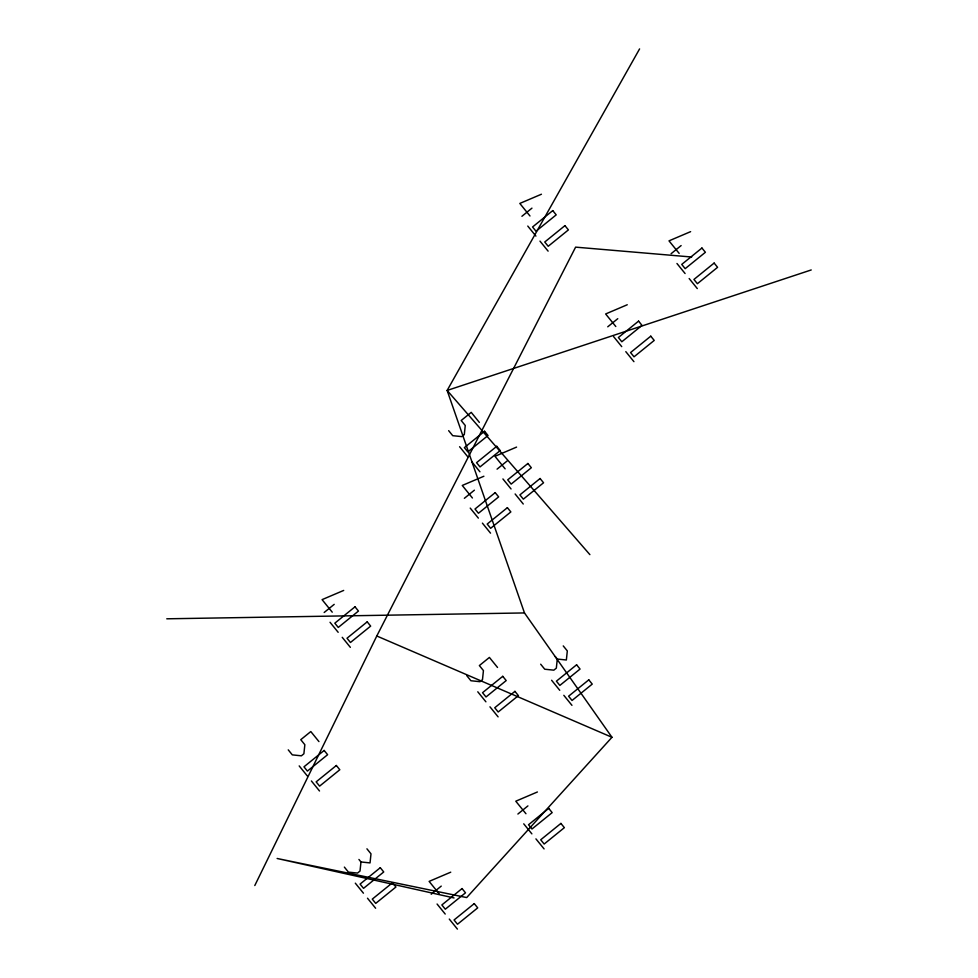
<?xml version="1.0" encoding="UTF-8"?>
<svg xmlns="http://www.w3.org/2000/svg" width="978" height="978" viewBox="0 0 978 978"><rect width="100%" height="100%" fill="white"/><g stroke="black" fill="none" stroke-linecap="round" stroke-linejoin="round"><path stroke-width="1.47" d="M358.938 859.454L360.968 861.96L360.014 871.043L357.508 873.073L348.425 872.131L344.366 867.107M555.247 656.544L557.277 659.05L556.335 668.133L553.829 670.162L544.746 669.221L540.675 664.209M254.793 885.542L376.787 635.993L575.614 247.141L691.703 257.018M639.588 48.9L447.142 390.442L524.477 612.937L611.971 737.29L466.689 897.572L277.129 858.476L454.049 897.938M521.922 216.285L531.946 208.143M671.104 253.705L681.128 245.576M607.741 326.811L617.766 318.681M497.068 469.147L507.093 461.017M464.367 498.303L474.391 490.174M324.17 612.485L334.207 604.355M517.888 814.038L527.912 805.909M431.225 894.234L441.249 886.105M541.433 194.231L519.819 203.436L529.978 215.979M690.615 231.652L669.001 240.857L679.172 253.4M627.253 304.757L605.639 313.962L615.798 326.505M516.58 447.093L494.966 456.31L505.125 468.841M483.878 476.249L462.264 485.455L472.423 497.998M343.694 590.431L322.08 599.636L332.239 612.179M537.399 791.984L515.785 801.202L525.944 813.733M450.736 872.18L429.122 881.398L439.281 893.929M811.227 269.952L447.142 390.442L589.881 554.636M166.773 618.805L524.477 612.937M557.277 659.05L566.36 660.003L567.313 650.92L563.242 645.908M360.968 861.96L370.039 862.914L370.992 853.831L366.933 848.818M376.787 635.993L611.971 737.29M676.959 263.498L685.089 273.522M689.16 278.534L697.29 288.571M527.778 226.065L535.907 236.101M539.978 241.114L548.108 251.138M613.597 336.603L621.727 346.628M625.798 351.64L633.927 361.664M479.354 422.386L471.225 412.361L461.188 420.491L465.259 425.503L464.305 434.587L461.799 436.616L452.716 435.675L448.657 430.65M502.924 478.939L511.054 488.963M515.125 493.976L523.254 504.012M459.599 446.714L467.728 456.738M471.787 461.763L479.917 471.787M470.222 508.095L478.352 518.12M482.411 523.132L490.54 533.157M551.616 680.26L559.746 690.297M563.817 695.309L571.947 705.334M497.533 667.461L489.403 657.436L479.367 665.566L483.438 670.578L482.484 679.661L479.978 681.69L470.895 680.737L466.836 675.725M477.777 691.788L485.907 701.813M489.966 706.825L498.095 716.862M523.743 823.831L531.873 833.867M535.932 838.88L544.074 848.904M330.038 622.277L338.168 632.301M342.227 637.314L350.356 647.338M318.938 741.593L310.808 731.556L300.772 739.686L304.843 744.71L303.889 753.781L301.383 755.823L292.312 754.869L288.241 749.857M437.08 904.027L445.21 914.051M449.281 919.075L457.411 929.1M299.182 765.908L307.312 775.945M311.383 780.957L319.513 790.982M355.307 883.171L363.437 893.195M367.496 898.22L375.625 908.244M552.753 210.6L532.558 226.982L536.005 231.236L556.201 214.867L552.753 210.6M564.942 225.649L544.746 242.018L548.206 246.285L568.401 229.903L564.942 225.649M701.935 248.033L681.739 264.402L685.187 268.657L705.395 252.287L701.935 248.033M484.575 431.249L464.367 447.631L467.826 451.885L488.022 435.503L484.575 431.249M638.573 321.126L618.377 337.508L621.825 341.762L642.02 325.393L638.573 321.126M714.136 263.07L693.94 279.451L697.387 283.706L717.583 267.324L714.136 263.07M496.763 446.298L476.567 462.667L480.015 466.922L500.223 450.552L496.763 446.298M650.773 336.175L630.565 352.557L634.025 356.811L654.221 340.43L650.773 336.175M527.9 463.474L507.704 479.843L511.152 484.11L531.347 467.728L527.9 463.474M495.198 492.631L475.002 509L478.45 513.254L498.646 496.885L495.198 492.631M355.014 606.812L334.818 623.182L338.266 627.436L358.461 611.067L355.014 606.812M540.101 478.511L519.893 494.892L523.352 499.147L543.548 482.777L540.101 478.511M507.386 507.668L487.191 524.049L490.638 528.303L510.846 511.922L507.386 507.668M367.202 621.849L347.007 638.231L350.454 642.485L370.662 626.103L367.202 621.849M324.158 750.444L303.962 766.825L307.41 771.08L327.606 754.71L324.158 750.444M336.359 765.493L316.151 781.862L319.61 786.129L339.806 769.747L336.359 765.493M502.753 676.324L482.545 692.693L486.005 696.959L506.201 680.578L502.753 676.324M514.941 691.36L494.746 707.742L498.193 711.996L518.401 695.627L514.941 691.36M576.592 664.795L556.396 681.177L559.844 685.431L580.052 669.05L576.592 664.795M588.793 679.844L568.597 696.214L572.044 700.468L592.24 684.099L588.793 679.844M380.283 867.706L360.075 884.088L363.535 888.342L383.731 871.96L380.283 867.706M392.471 882.755L372.276 899.124L375.723 903.379L395.931 887.009L392.471 882.755M548.719 808.366L528.523 824.747L531.971 829.002L552.167 812.62L548.719 808.366M462.056 888.562L441.86 904.943L445.308 909.198L465.504 892.816L462.056 888.562M560.907 823.415L540.712 839.784L544.159 844.038L564.367 827.669L560.907 823.415M474.257 903.611L454.049 919.98L457.508 924.234L477.704 907.865L474.257 903.611"/></g></svg>
